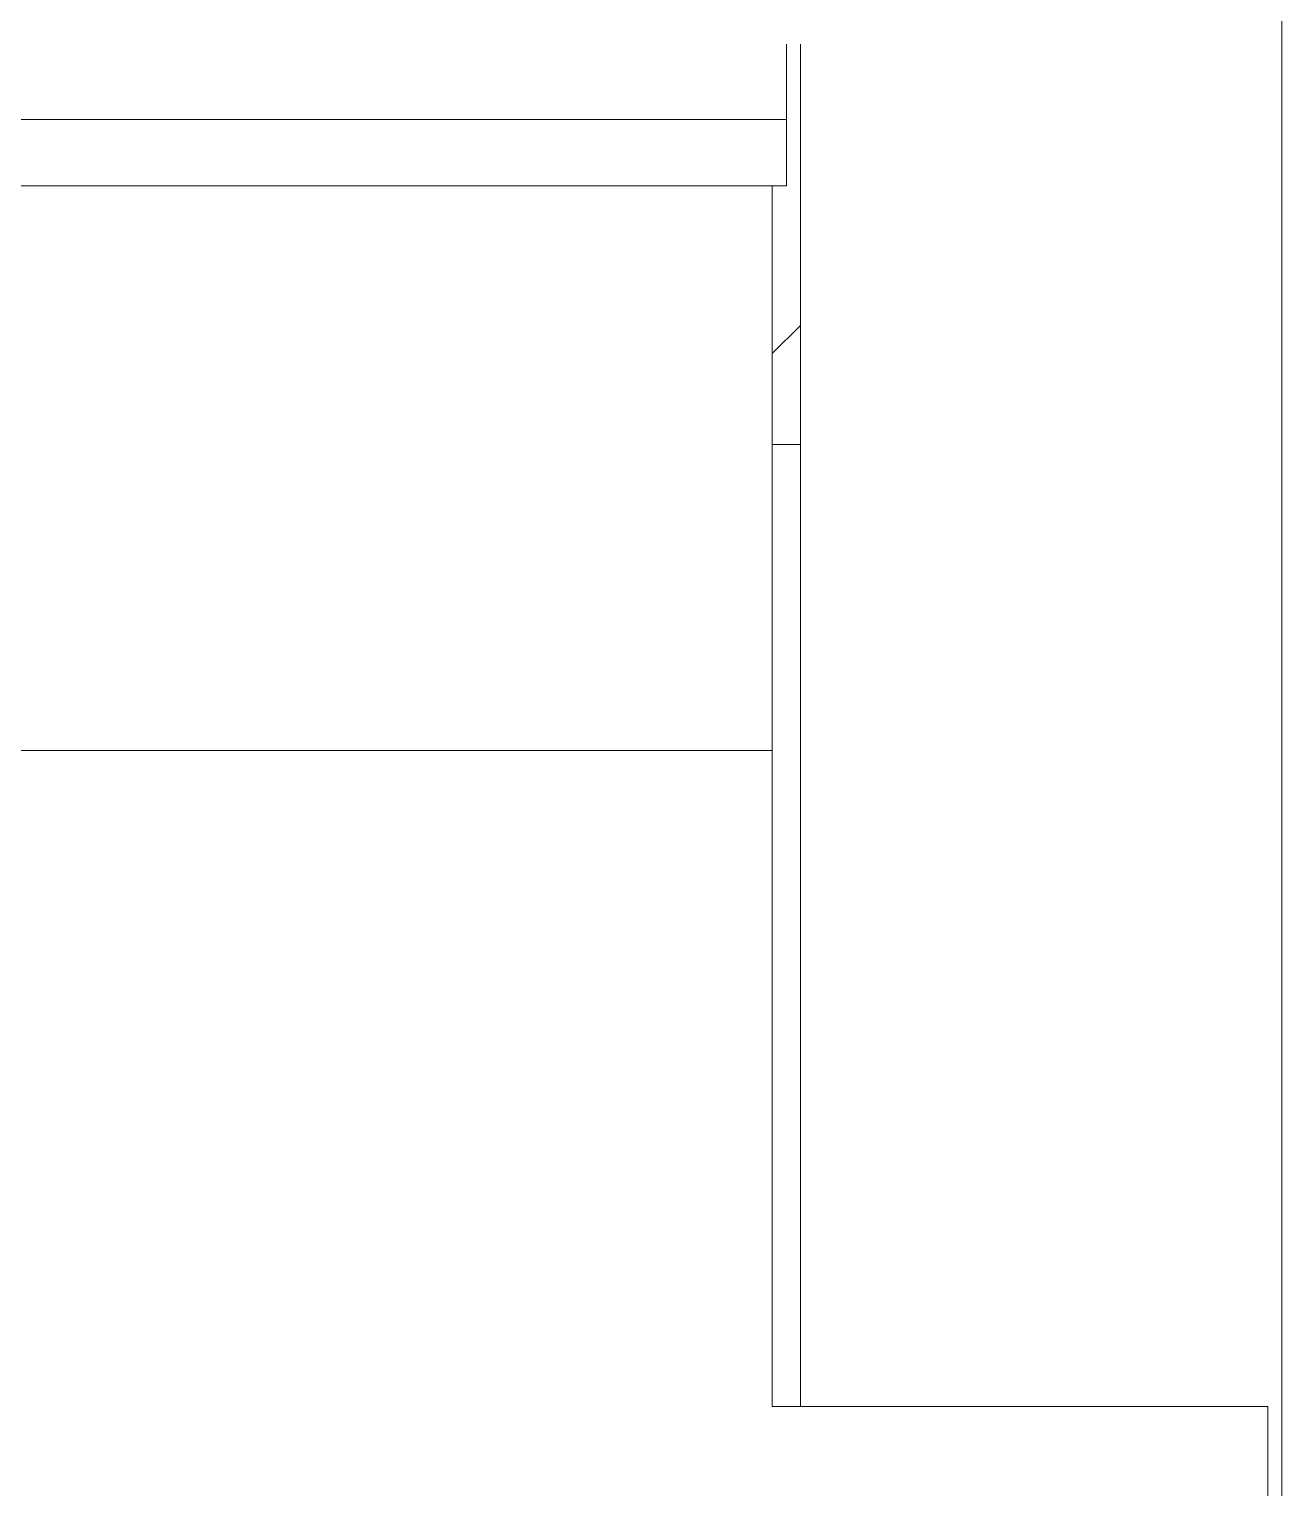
# Model space of a CAD drawing. Extents: x -319 to 3117, y -991 to 292.
# Drawn here: x 2451.05 to 2459.99, y -560.06 to -549.64 of the extents above; entities that cross this region are included whole.
import ezdxf

# ---------------------------------------------------------------- set-up
doc = ezdxf.new("R2010")
doc.units = 0
doc.layers.get('0').update_dxf_attribs({"lineweight": 15})
doc.layers.add('Layer 1', color=7, linetype='Continuous')

# ---------------------------------------------------------------- blocks, each defined once
blk = doc.blocks.new('A$C160C5CDC')
at = {"layer": 'Layer 1', "color": 0, "lineweight": 20}
for points in [[(36.209, 42.533), (36.209, 42.533), (36.209, 43.044), (36.209, 43.044)], [(36.209, 42.533), (36.209, 42.533), (36.209, 43.044), (36.209, 43.044)], [(36.209, 42.533), (36.209, 42.533), (36.209, 43.044), (36.209, 43.044)], [(36.209, 42.533), (36.209, 42.533), (36.209, 43.044), (36.209, 43.044)], [(36.209, 42.533), (36.209, 42.533), (36.209, 43.044), (36.209, 43.044)], [(36.209, 42.533), (36.209, 42.533), (36.209, 43.044), (36.209, 43.044)], [(36.209, 42.533), (36.209, 42.533), (36.209, 43.044), (36.209, 43.044)], [(36.209, 42.533), (36.209, 42.533), (36.209, 43.044), (36.209, 43.044)], [(36.209, 42.533), (36.209, 42.533), (36.209, 43.044), (36.209, 43.044)], [(36.209, 42.533), (36.209, 42.533), (36.209, 43.044), (36.209, 43.044)], [(36.209, 42.533), (36.209, 42.533), (36.209, 43.044), (36.209, 43.044)], [(36.209, 42.533), (36.209, 42.533), (36.209, 43.044), (36.209, 43.044)], [(36.209, 42.533), (36.209, 42.533), (36.209, 43.044), (36.209, 43.044)], [(36.209, 42.533), (36.209, 42.533), (36.209, 43.044), (36.209, 43.044)], [(36.209, 42.533), (36.209, 42.533), (36.209, 43.044), (36.209, 43.044)], [(36.209, 42.533), (36.209, 42.533), (36.209, 43.044), (36.209, 43.044)], [(36.209, 42.533), (36.209, 42.533), (36.209, 43.044), (36.209, 43.044)], [(36.209, 42.533), (36.209, 42.533), (36.209, 43.044), (36.209, 43.044)], [(36.209, 42.533), (36.209, 42.533), (36.209, 43.044), (36.209, 43.044)], [(36.209, 42.533), (36.209, 42.533), (36.209, 43.044), (36.209, 43.044)], [(36.209, 42.533), (36.209, 42.533), (36.209, 43.044), (36.209, 43.044)], [(36.209, 42.786), (36.209, 42.786), (36.209, 42.533), (36.209, 42.533)], [(36.209, 42.786), (36.209, 42.786), (36.209, 42.533), (36.209, 42.533)], [(36.209, 42.786), (36.209, 42.786), (36.209, 42.533), (36.209, 42.533)], [(36.209, 42.786), (36.209, 42.786), (36.209, 42.533), (36.209, 42.533)], [(36.209, 42.786), (36.209, 42.786), (36.209, 42.533), (36.209, 42.533)], [(36.209, 42.786), (36.209, 42.786), (36.209, 42.533), (36.209, 42.533)], [(36.209, 42.786), (36.209, 42.786), (36.209, 42.533), (36.209, 42.533)], [(36.209, 42.786), (36.209, 42.786), (36.209, 42.533), (36.209, 42.533)], [(36.209, 42.786), (36.209, 42.786), (36.209, 42.533), (36.209, 42.533)], [(36.209, 42.786), (36.209, 42.786), (36.209, 42.533), (36.209, 42.533)], [(36.209, 42.786), (36.209, 42.786), (36.209, 42.533), (36.209, 42.533)], [(36.209, 42.786), (36.209, 42.786), (36.209, 42.533), (36.209, 42.533)], [(36.209, 42.786), (36.209, 42.786), (36.209, 42.533), (36.209, 42.533)], [(36.209, 42.786), (36.209, 42.786), (36.209, 42.533), (36.209, 42.533)], [(36.209, 42.786), (36.209, 42.786), (36.209, 42.533), (36.209, 42.533)], [(36.209, 42.786), (36.209, 42.786), (36.209, 42.533), (36.209, 42.533)], [(36.209, 42.786), (36.209, 42.786), (36.209, 42.533), (36.209, 42.533)], [(36.209, 42.786), (36.209, 42.786), (36.209, 42.533), (36.209, 42.533)], [(36.209, 42.786), (36.209, 42.786), (36.209, 42.533), (36.209, 42.533)], [(36.209, 42.786), (36.209, 42.786), (36.209, 42.533), (36.209, 42.533)], [(36.209, 42.786), (36.209, 42.786), (36.209, 42.533), (36.209, 42.533)], [(36.209, 42.786), (36.209, 42.786), (36.209, 42.533), (36.209, 42.533)], [(36.209, 42.786), (36.209, 42.786), (36.209, 42.533), (36.209, 42.533)], [(36.209, 42.786), (36.209, 42.786), (36.209, 42.533), (36.209, 42.533)], [(36.209, 42.786), (36.209, 42.786), (36.209, 42.533), (36.209, 42.533)], [(36.209, 42.786), (36.209, 42.786), (36.209, 42.533), (36.209, 42.533)], [(36.209, 42.786), (36.209, 42.786), (36.209, 42.533), (36.209, 42.533)], [(36.209, 42.786), (36.209, 42.786), (36.209, 42.533), (36.209, 42.533)], [(36.209, 42.786), (36.209, 42.786), (36.209, 42.533), (36.209, 42.533)], [(36.209, 42.786), (36.209, 42.786), (36.209, 42.533), (36.209, 42.533)], [(36.209, 42.786), (36.209, 42.786), (36.209, 42.533), (36.209, 42.533)], [(36.209, 42.786), (36.209, 42.786), (36.209, 42.533), (36.209, 42.533)], [(36.209, 42.786), (36.209, 42.786), (36.209, 42.533), (36.209, 42.533)], [(36.209, 42.786), (36.209, 42.786), (36.209, 42.533), (36.209, 42.533)], [(36.209, 42.786), (36.209, 42.786), (36.209, 42.533), (36.209, 42.533)], [(36.209, 42.786), (36.209, 42.786), (36.209, 42.533), (36.209, 42.533)], [(36.209, 42.786), (36.209, 42.786), (36.209, 42.533), (36.209, 42.533)], [(36.209, 42.786), (36.209, 42.786), (36.209, 42.533), (36.209, 42.533)], [(36.209, 42.786), (36.209, 42.786), (36.209, 42.533), (36.209, 42.533)], [(36.209, 42.786), (36.209, 42.786), (36.209, 42.533), (36.209, 42.533)], [(36.209, 42.786), (36.209, 42.786), (36.209, 42.533), (36.209, 42.533)], [(36.209, 42.786), (36.209, 42.786), (36.209, 42.533), (36.209, 42.533)], [(32.67, 42.571), (32.67, 42.571), (32.67, 42.571), (32.67, 42.571)], [(32.67, 42.033), (32.67, 42.033), (32.67, 42.571), (32.67, 42.571)], [(32.67, 42.033), (32.67, 42.033), (32.67, 42.571), (32.67, 42.571)], [(32.67, 42.033), (32.67, 42.033), (32.67, 42.571), (32.67, 42.571)], [(32.67, 42.033), (32.67, 42.033), (32.67, 42.571), (32.67, 42.571)], [(32.67, 42.033), (32.67, 42.033), (32.67, 42.571), (32.67, 42.571)], [(32.67, 42.033), (32.67, 42.033), (32.67, 42.571), (32.67, 42.571)], [(32.67, 42.033), (32.67, 42.033), (32.67, 42.571), (32.67, 42.571)], [(32.67, 42.033), (32.67, 42.033), (32.67, 42.571), (32.67, 42.571)], [(32.67, 42.033), (32.67, 42.033), (32.67, 42.571), (32.67, 42.571)], [(32.67, 42.033), (32.67, 42.033), (32.67, 42.571), (32.67, 42.571)], [(32.67, 42.033), (32.67, 42.033), (32.67, 42.571), (32.67, 42.571)], [(32.67, 42.033), (32.67, 42.033), (32.67, 42.571), (32.67, 42.571)], [(32.67, 42.033), (32.67, 42.033), (32.67, 42.571), (32.67, 42.571)], [(32.67, 42.033), (32.67, 42.033), (32.67, 42.571), (32.67, 42.571)], [(32.67, 42.033), (32.67, 42.033), (32.67, 42.571), (32.67, 42.571)], [(32.67, 42.033), (32.67, 42.033), (32.67, 42.571), (32.67, 42.571)], [(32.67, 42.033), (32.67, 42.033), (32.67, 42.571), (32.67, 42.571)], [(32.67, 42.033), (32.67, 42.033), (32.67, 42.571), (32.67, 42.571)], [(32.67, 42.033), (32.67, 42.033), (32.67, 42.571), (32.67, 42.571)], [(32.67, 42.033), (32.67, 42.033), (32.67, 42.571), (32.67, 42.571)], [(32.67, 42.033), (32.67, 42.033), (32.67, 42.571), (32.67, 42.571)], [(32.771, 42.571), (32.771, 42.571), (32.771, 42.571), (32.771, 42.571)], [(32.771, 42.345), (32.771, 42.345), (32.771, 42.571), (32.771, 42.571)], [(32.771, 42.345), (32.771, 42.345), (32.771, 42.571), (32.771, 42.571)], [(32.771, 42.345), (32.771, 42.345), (32.771, 42.571), (32.771, 42.571)], [(32.771, 42.345), (32.771, 42.345), (32.771, 42.571), (32.771, 42.571)], [(32.771, 42.345), (32.771, 42.345), (32.771, 42.571), (32.771, 42.571)], [(32.771, 42.345), (32.771, 42.345), (32.771, 42.571), (32.771, 42.571)], [(32.771, 42.345), (32.771, 42.345), (32.771, 42.571), (32.771, 42.571)], [(32.771, 42.345), (32.771, 42.345), (32.771, 42.571), (32.771, 42.571)], [(32.771, 42.345), (32.771, 42.345), (32.771, 42.571), (32.771, 42.571)], [(32.771, 42.345), (32.771, 42.345), (32.771, 42.571), (32.771, 42.571)], [(32.771, 42.345), (32.771, 42.345), (32.771, 42.571), (32.771, 42.571)], [(32.771, 42.345), (32.771, 42.345), (32.771, 42.571), (32.771, 42.571)], [(32.771, 42.345), (32.771, 42.345), (32.771, 42.571), (32.771, 42.571)], [(32.771, 42.345), (32.771, 42.345), (32.771, 42.571), (32.771, 42.571)], [(32.771, 42.345), (32.771, 42.345), (32.771, 42.571), (32.771, 42.571)], [(32.771, 42.345), (32.771, 42.345), (32.771, 42.571), (32.771, 42.571)], [(32.771, 42.345), (32.771, 42.345), (32.771, 42.571), (32.771, 42.571)], [(32.771, 42.345), (32.771, 42.345), (32.771, 42.571), (32.771, 42.571)], [(32.771, 42.345), (32.771, 42.345), (32.771, 42.571), (32.771, 42.571)], [(32.771, 42.345), (32.771, 42.345), (32.771, 42.571), (32.771, 42.571)], [(32.771, 42.345), (32.771, 42.345), (32.771, 42.571), (32.771, 42.571)], [(36.209, 42.533), (36.209, 42.533), (36.209, 42.533), (36.209, 42.533)], [(36.209, 42.533), (36.209, 42.533), (36.209, 41.33), (36.209, 41.33)], [(36.209, 42.533), (36.209, 42.533), (36.209, 41.33), (36.209, 41.33)], [(36.209, 42.533), (36.209, 42.533), (36.209, 41.33), (36.209, 41.33)], [(36.209, 42.533), (36.209, 42.533), (36.209, 41.33), (36.209, 41.33)], [(36.209, 42.533), (36.209, 42.533), (36.209, 41.33), (36.209, 41.33)], [(36.209, 42.533), (36.209, 42.533), (36.209, 41.33), (36.209, 41.33)], [(36.209, 42.533), (36.209, 42.533), (36.209, 41.33), (36.209, 41.33)], [(36.209, 42.533), (36.209, 42.533), (36.209, 41.33), (36.209, 41.33)], [(36.209, 42.533), (36.209, 42.533), (36.209, 41.33), (36.209, 41.33)], [(36.209, 42.533), (36.209, 42.533), (36.209, 41.33), (36.209, 41.33)], [(36.209, 42.533), (36.209, 42.533), (36.209, 41.33), (36.209, 41.33)], [(36.209, 42.533), (36.209, 42.533), (36.209, 41.33), (36.209, 41.33)], [(36.209, 42.533), (36.209, 42.533), (36.209, 41.33), (36.209, 41.33)], [(36.209, 42.533), (36.209, 42.533), (36.209, 41.33), (36.209, 41.33)], [(36.209, 42.533), (36.209, 42.533), (36.209, 41.33), (36.209, 41.33)], [(36.209, 42.533), (36.209, 42.533), (36.209, 41.33), (36.209, 41.33)], [(36.209, 42.533), (36.209, 42.533), (36.209, 41.33), (36.209, 41.33)], [(36.209, 42.533), (36.209, 42.533), (36.209, 41.33), (36.209, 41.33)], [(36.209, 42.533), (36.209, 42.533), (36.209, 41.33), (36.209, 41.33)], [(36.209, 42.533), (36.209, 42.533), (36.209, 41.33), (36.209, 41.33)], [(36.209, 42.533), (36.209, 42.533), (36.209, 41.33), (36.209, 41.33)], [(36.209, 42.533), (36.209, 42.533), (36.209, 42.533), (36.209, 42.533)], [(36.209, 42.533), (36.209, 42.533), (36.209, 42.533), (36.209, 42.533)], [(36.209, 41.33), (36.209, 41.33), (36.209, 42.533), (36.209, 42.533)], [(36.209, 41.33), (36.209, 41.33), (36.209, 42.533), (36.209, 42.533)], [(36.209, 41.33), (36.209, 41.33), (36.209, 42.533), (36.209, 42.533)], [(36.209, 41.33), (36.209, 41.33), (36.209, 42.533), (36.209, 42.533)], [(36.209, 41.33), (36.209, 41.33), (36.209, 42.533), (36.209, 42.533)], [(36.209, 41.33), (36.209, 41.33), (36.209, 42.533), (36.209, 42.533)], [(36.209, 41.33), (36.209, 41.33), (36.209, 42.533), (36.209, 42.533)], [(36.209, 41.33), (36.209, 41.33), (36.209, 42.533), (36.209, 42.533)], [(36.209, 41.33), (36.209, 41.33), (36.209, 42.533), (36.209, 42.533)], [(36.209, 41.33), (36.209, 41.33), (36.209, 42.533), (36.209, 42.533)], [(36.209, 41.33), (36.209, 41.33), (36.209, 42.533), (36.209, 42.533)], [(36.209, 41.33), (36.209, 41.33), (36.209, 42.533), (36.209, 42.533)], [(36.209, 41.33), (36.209, 41.33), (36.209, 42.533), (36.209, 42.533)], [(36.209, 41.33), (36.209, 41.33), (36.209, 42.533), (36.209, 42.533)], [(36.209, 41.33), (36.209, 41.33), (36.209, 42.533), (36.209, 42.533)], [(36.209, 41.33), (36.209, 41.33), (36.209, 42.533), (36.209, 42.533)], [(36.209, 41.33), (36.209, 41.33), (36.209, 42.533), (36.209, 42.533)], [(36.209, 41.33), (36.209, 41.33), (36.209, 42.533), (36.209, 42.533)], [(36.209, 41.33), (36.209, 41.33), (36.209, 42.533), (36.209, 42.533)], [(36.209, 41.33), (36.209, 41.33), (36.209, 42.533), (36.209, 42.533)], [(36.209, 41.33), (36.209, 41.33), (36.209, 42.533), (36.209, 42.533)], [(36.209, 42.533), (36.209, 42.533), (36.209, 42.533), (36.209, 42.533)], [(36.209, 42.533), (36.209, 42.533), (36.209, 42.533), (36.209, 42.533)], [(36.209, 42.533), (36.209, 42.533), (36.209, 41.33), (36.209, 41.33)], [(36.209, 42.533), (36.209, 42.533), (36.209, 41.33), (36.209, 41.33)], [(36.209, 42.533), (36.209, 42.533), (36.209, 41.33), (36.209, 41.33)], [(36.209, 42.533), (36.209, 42.533), (36.209, 41.33), (36.209, 41.33)], [(36.209, 42.533), (36.209, 42.533), (36.209, 41.33), (36.209, 41.33)], [(36.209, 42.533), (36.209, 42.533), (36.209, 41.33), (36.209, 41.33)], [(36.209, 42.533), (36.209, 42.533), (36.209, 41.33), (36.209, 41.33)], [(36.209, 42.533), (36.209, 42.533), (36.209, 41.33), (36.209, 41.33)], [(36.209, 42.533), (36.209, 42.533), (36.209, 41.33), (36.209, 41.33)], [(36.209, 42.533), (36.209, 42.533), (36.209, 41.33), (36.209, 41.33)], [(36.209, 42.533), (36.209, 42.533), (36.209, 41.33), (36.209, 41.33)], [(36.209, 42.533), (36.209, 42.533), (36.209, 41.33), (36.209, 41.33)], [(36.209, 42.533), (36.209, 42.533), (36.209, 41.33), (36.209, 41.33)], [(36.209, 42.533), (36.209, 42.533), (36.209, 41.33), (36.209, 41.33)], [(36.209, 42.533), (36.209, 42.533), (36.209, 41.33), (36.209, 41.33)], [(36.209, 42.533), (36.209, 42.533), (36.209, 41.33), (36.209, 41.33)], [(36.209, 42.533), (36.209, 42.533), (36.209, 41.33), (36.209, 41.33)], [(36.209, 42.533), (36.209, 42.533), (36.209, 41.33), (36.209, 41.33)], [(36.209, 42.533), (36.209, 42.533), (36.209, 41.33), (36.209, 41.33)], [(36.209, 42.533), (36.209, 42.533), (36.209, 41.33), (36.209, 41.33)], [(36.209, 42.533), (36.209, 42.533), (36.209, 41.33), (36.209, 41.33)], [(36.209, 42.533), (36.209, 42.533), (36.209, 42.533), (36.209, 42.533)], [(32.771, 42.345), (32.771, 42.345), (32.771, 42.345), (32.771, 42.345)], [(32.771, 41.486), (32.771, 41.486), (32.771, 42.345), (32.771, 42.345)], [(32.771, 41.486), (32.771, 41.486), (32.771, 42.345), (32.771, 42.345)], [(32.771, 41.486), (32.771, 41.486), (32.771, 42.345), (32.771, 42.345)], [(32.771, 41.486), (32.771, 41.486), (32.771, 42.345), (32.771, 42.345)], [(32.771, 41.486), (32.771, 41.486), (32.771, 42.345), (32.771, 42.345)], [(32.771, 41.486), (32.771, 41.486), (32.771, 42.345), (32.771, 42.345)], [(32.771, 41.486), (32.771, 41.486), (32.771, 42.345), (32.771, 42.345)], [(32.771, 41.486), (32.771, 41.486), (32.771, 42.345), (32.771, 42.345)], [(32.771, 41.486), (32.771, 41.486), (32.771, 42.345), (32.771, 42.345)], [(32.771, 41.486), (32.771, 41.486), (32.771, 42.345), (32.771, 42.345)], [(32.771, 41.486), (32.771, 41.486), (32.771, 42.345), (32.771, 42.345)], [(32.771, 41.486), (32.771, 41.486), (32.771, 42.345), (32.771, 42.345)], [(32.771, 41.486), (32.771, 41.486), (32.771, 42.345), (32.771, 42.345)], [(32.771, 41.486), (32.771, 41.486), (32.771, 42.345), (32.771, 42.345)], [(32.771, 41.486), (32.771, 41.486), (32.771, 42.345), (32.771, 42.345)], [(32.771, 41.486), (32.771, 41.486), (32.771, 42.345), (32.771, 42.345)], [(32.771, 41.486), (32.771, 41.486), (32.771, 42.345), (32.771, 42.345)], [(32.771, 41.486), (32.771, 41.486), (32.771, 42.345), (32.771, 42.345)], [(32.771, 41.486), (32.771, 41.486), (32.771, 42.345), (32.771, 42.345)], [(32.771, 41.486), (32.771, 41.486), (32.771, 42.345), (32.771, 42.345)], [(32.771, 41.486), (32.771, 41.486), (32.771, 42.345), (32.771, 42.345)], [(32.771, 42.345), (32.771, 42.345), (32.771, 42.345), (32.771, 42.345)], [(21.649, 42.033), (21.649, 42.033), (32.67, 42.033), (32.67, 42.033)], [(21.649, 42.033), (21.649, 42.033), (32.67, 42.033), (32.67, 42.033)], [(21.649, 42.033), (21.649, 42.033), (32.67, 42.033), (32.67, 42.033)], [(21.649, 42.033), (21.649, 42.033), (32.67, 42.033), (32.67, 42.033)], [(21.649, 42.033), (21.649, 42.033), (32.67, 42.033), (32.67, 42.033)], [(21.649, 42.033), (21.649, 42.033), (32.67, 42.033), (32.67, 42.033)], [(21.649, 42.033), (21.649, 42.033), (32.67, 42.033), (32.67, 42.033)], [(21.649, 42.033), (21.649, 42.033), (32.67, 42.033), (32.67, 42.033)], [(21.649, 42.033), (21.649, 42.033), (32.67, 42.033), (32.67, 42.033)], [(21.649, 42.033), (21.649, 42.033), (32.67, 42.033), (32.67, 42.033)], [(21.649, 42.033), (21.649, 42.033), (32.67, 42.033), (32.67, 42.033)], [(21.649, 42.033), (21.649, 42.033), (32.67, 42.033), (32.67, 42.033)], [(21.649, 42.033), (21.649, 42.033), (32.67, 42.033), (32.67, 42.033)], [(21.649, 42.033), (21.649, 42.033), (32.67, 42.033), (32.67, 42.033)], [(21.649, 42.033), (21.649, 42.033), (32.67, 42.033), (32.67, 42.033)], [(21.649, 42.033), (21.649, 42.033), (32.67, 42.033), (32.67, 42.033)], [(21.649, 42.033), (21.649, 42.033), (32.67, 42.033), (32.67, 42.033)], [(21.649, 42.033), (21.649, 42.033), (32.67, 42.033), (32.67, 42.033)], [(21.649, 42.033), (21.649, 42.033), (32.67, 42.033), (32.67, 42.033)], [(21.649, 42.033), (21.649, 42.033), (32.67, 42.033), (32.67, 42.033)], [(21.649, 42.033), (21.649, 42.033), (32.67, 42.033), (32.67, 42.033)], [(32.67, 42.033), (32.67, 42.033), (32.67, 42.033), (32.67, 42.033)], [(32.67, 42.033), (32.67, 42.033), (32.67, 41.559), (32.67, 41.559)], [(32.67, 42.033), (32.67, 42.033), (32.67, 41.559), (32.67, 41.559)], [(32.67, 42.033), (32.67, 42.033), (32.67, 41.559), (32.67, 41.559)], [(32.67, 42.033), (32.67, 42.033), (32.67, 41.559), (32.67, 41.559)], [(32.67, 42.033), (32.67, 42.033), (32.67, 41.559), (32.67, 41.559)], [(32.67, 42.033), (32.67, 42.033), (32.67, 41.559), (32.67, 41.559)], [(32.67, 42.033), (32.67, 42.033), (32.67, 41.559), (32.67, 41.559)], [(32.67, 42.033), (32.67, 42.033), (32.67, 41.559), (32.67, 41.559)], [(32.67, 42.033), (32.67, 42.033), (32.67, 41.559), (32.67, 41.559)], [(32.67, 42.033), (32.67, 42.033), (32.67, 41.559), (32.67, 41.559)], [(32.67, 42.033), (32.67, 42.033), (32.67, 41.559), (32.67, 41.559)], [(32.67, 42.033), (32.67, 42.033), (32.67, 41.559), (32.67, 41.559)], [(32.67, 42.033), (32.67, 42.033), (32.67, 41.559), (32.67, 41.559)], [(32.67, 42.033), (32.67, 42.033), (32.67, 41.559), (32.67, 41.559)], [(32.67, 42.033), (32.67, 42.033), (32.67, 41.559), (32.67, 41.559)], [(32.67, 42.033), (32.67, 42.033), (32.67, 41.559), (32.67, 41.559)], [(32.67, 42.033), (32.67, 42.033), (32.67, 41.559), (32.67, 41.559)], [(32.67, 42.033), (32.67, 42.033), (32.67, 41.559), (32.67, 41.559)], [(32.67, 42.033), (32.67, 42.033), (32.67, 41.559), (32.67, 41.559)], [(32.67, 42.033), (32.67, 42.033), (32.67, 41.559), (32.67, 41.559)], [(32.67, 42.033), (32.67, 42.033), (32.67, 41.559), (32.67, 41.559)], [(32.67, 42.033), (32.67, 42.033), (32.67, 42.033), (32.67, 42.033)], [(32.67, 42.033), (32.67, 42.033), (32.67, 42.033), (32.67, 42.033)], [(32.67, 41.559), (32.67, 41.559), (21.649, 41.559), (21.649, 41.559)], [(32.67, 41.559), (32.67, 41.559), (21.649, 41.559), (21.649, 41.559)], [(32.67, 41.559), (32.67, 41.559), (21.649, 41.559), (21.649, 41.559)], [(32.67, 41.559), (32.67, 41.559), (21.649, 41.559), (21.649, 41.559)], [(32.67, 41.559), (32.67, 41.559), (21.649, 41.559), (21.649, 41.559)], [(32.67, 41.559), (32.67, 41.559), (21.649, 41.559), (21.649, 41.559)], [(32.67, 41.559), (32.67, 41.559), (21.649, 41.559), (21.649, 41.559)], [(32.67, 41.559), (32.67, 41.559), (21.649, 41.559), (21.649, 41.559)], [(32.67, 41.559), (32.67, 41.559), (21.649, 41.559), (21.649, 41.559)], [(32.67, 41.559), (32.67, 41.559), (21.649, 41.559), (21.649, 41.559)], [(32.67, 41.559), (32.67, 41.559), (21.649, 41.559), (21.649, 41.559)], [(32.67, 41.559), (32.67, 41.559), (21.649, 41.559), (21.649, 41.559)], [(32.67, 41.559), (32.67, 41.559), (21.649, 41.559), (21.649, 41.559)], [(32.67, 41.559), (32.67, 41.559), (21.649, 41.559), (21.649, 41.559)], [(32.67, 41.559), (32.67, 41.559), (21.649, 41.559), (21.649, 41.559)], [(32.67, 41.559), (32.67, 41.559), (21.649, 41.559), (21.649, 41.559)], [(32.67, 41.559), (32.67, 41.559), (21.649, 41.559), (21.649, 41.559)], [(32.67, 41.559), (32.67, 41.559), (21.649, 41.559), (21.649, 41.559)], [(32.67, 41.559), (32.67, 41.559), (21.649, 41.559), (21.649, 41.559)], [(32.67, 41.559), (32.67, 41.559), (21.649, 41.559), (21.649, 41.559)], [(32.67, 41.559), (32.67, 41.559), (21.649, 41.559), (21.649, 41.559)], [(32.569, 41.559), (32.569, 41.559), (32.569, 41.559), (32.569, 41.559)], [(32.569, 37.526), (32.569, 37.526), (32.569, 41.559), (32.569, 41.559)], [(32.569, 37.526), (32.569, 37.526), (32.569, 41.559), (32.569, 41.559)], [(32.569, 37.526), (32.569, 37.526), (32.569, 41.559), (32.569, 41.559)], [(32.569, 37.526), (32.569, 37.526), (32.569, 41.559), (32.569, 41.559)], [(32.569, 37.526), (32.569, 37.526), (32.569, 41.559), (32.569, 41.559)], [(32.569, 37.526), (32.569, 37.526), (32.569, 41.559), (32.569, 41.559)], [(32.569, 37.526), (32.569, 37.526), (32.569, 41.559), (32.569, 41.559)], [(32.569, 37.526), (32.569, 37.526), (32.569, 41.559), (32.569, 41.559)], [(32.569, 37.526), (32.569, 37.526), (32.569, 41.559), (32.569, 41.559)], [(32.569, 37.526), (32.569, 37.526), (32.569, 41.559), (32.569, 41.559)], [(32.569, 37.526), (32.569, 37.526), (32.569, 41.559), (32.569, 41.559)], [(32.569, 37.526), (32.569, 37.526), (32.569, 41.559), (32.569, 41.559)], [(32.569, 37.526), (32.569, 37.526), (32.569, 41.559), (32.569, 41.559)], [(32.569, 37.526), (32.569, 37.526), (32.569, 41.559), (32.569, 41.559)], [(32.569, 37.526), (32.569, 37.526), (32.569, 41.559), (32.569, 41.559)], [(32.569, 37.526), (32.569, 37.526), (32.569, 41.559), (32.569, 41.559)], [(32.569, 37.526), (32.569, 37.526), (32.569, 41.559), (32.569, 41.559)], [(32.569, 37.526), (32.569, 37.526), (32.569, 41.559), (32.569, 41.559)], [(32.569, 37.526), (32.569, 37.526), (32.569, 41.559), (32.569, 41.559)], [(32.569, 37.526), (32.569, 37.526), (32.569, 41.559), (32.569, 41.559)], [(32.569, 37.526), (32.569, 37.526), (32.569, 41.559), (32.569, 41.559)], [(32.67, 41.559), (32.67, 41.559), (32.67, 41.559), (32.67, 41.559)], [(32.67, 41.559), (32.67, 41.559), (32.67, 41.559), (32.67, 41.559)], [(32.771, 41.486), (32.771, 41.486), (32.771, 41.486), (32.771, 41.486)], [(32.771, 41.486), (32.771, 41.486), (32.771, 41.486), (32.771, 41.486)], [(32.771, 32.84), (32.771, 32.84), (32.771, 41.486), (32.771, 41.486)], [(32.771, 32.84), (32.771, 32.84), (32.771, 41.486), (32.771, 41.486)], [(32.771, 32.84), (32.771, 32.84), (32.771, 41.486), (32.771, 41.486)], [(32.771, 32.84), (32.771, 32.84), (32.771, 41.486), (32.771, 41.486)], [(32.771, 32.84), (32.771, 32.84), (32.771, 41.486), (32.771, 41.486)], [(32.771, 32.84), (32.771, 32.84), (32.771, 41.486), (32.771, 41.486)], [(32.771, 32.84), (32.771, 32.84), (32.771, 41.486), (32.771, 41.486)], [(32.771, 32.84), (32.771, 32.84), (32.771, 41.486), (32.771, 41.486)], [(32.771, 32.84), (32.771, 32.84), (32.771, 41.486), (32.771, 41.486)], [(32.771, 32.84), (32.771, 32.84), (32.771, 41.486), (32.771, 41.486)], [(32.771, 32.84), (32.771, 32.84), (32.771, 41.486), (32.771, 41.486)], [(32.771, 32.84), (32.771, 32.84), (32.771, 41.486), (32.771, 41.486)], [(32.771, 32.84), (32.771, 32.84), (32.771, 41.486), (32.771, 41.486)], [(32.771, 32.84), (32.771, 32.84), (32.771, 41.486), (32.771, 41.486)], [(32.771, 32.84), (32.771, 32.84), (32.771, 41.486), (32.771, 41.486)], [(32.771, 32.84), (32.771, 32.84), (32.771, 41.486), (32.771, 41.486)], [(32.771, 32.84), (32.771, 32.84), (32.771, 41.486), (32.771, 41.486)], [(32.771, 32.84), (32.771, 32.84), (32.771, 41.486), (32.771, 41.486)], [(32.771, 32.84), (32.771, 32.84), (32.771, 41.486), (32.771, 41.486)], [(32.771, 32.84), (32.771, 32.84), (32.771, 41.486), (32.771, 41.486)], [(32.771, 32.84), (32.771, 32.84), (32.771, 41.486), (32.771, 41.486)], [(36.209, 41.33), (36.209, 41.33), (36.209, 41.33), (36.209, 41.33)], [(36.209, 41.33), (36.209, 41.33), (36.209, 41.33), (36.209, 41.33)], [(36.209, 41.33), (36.209, 41.33), (36.209, 29.888), (36.209, 29.888)], [(36.209, 41.33), (36.209, 41.33), (36.209, 29.888), (36.209, 29.888)], [(36.209, 41.33), (36.209, 41.33), (36.209, 29.888), (36.209, 29.888)], [(36.209, 41.33), (36.209, 41.33), (36.209, 29.888), (36.209, 29.888)], [(36.209, 41.33), (36.209, 41.33), (36.209, 29.888), (36.209, 29.888)], [(36.209, 41.33), (36.209, 41.33), (36.209, 29.888), (36.209, 29.888)], [(36.209, 41.33), (36.209, 41.33), (36.209, 29.888), (36.209, 29.888)], [(36.209, 41.33), (36.209, 41.33), (36.209, 29.888), (36.209, 29.888)], [(36.209, 41.33), (36.209, 41.33), (36.209, 29.888), (36.209, 29.888)], [(36.209, 41.33), (36.209, 41.33), (36.209, 29.888), (36.209, 29.888)], [(36.209, 41.33), (36.209, 41.33), (36.209, 29.888), (36.209, 29.888)], [(36.209, 41.33), (36.209, 41.33), (36.209, 29.888), (36.209, 29.888)], [(36.209, 41.33), (36.209, 41.33), (36.209, 29.888), (36.209, 29.888)], [(36.209, 41.33), (36.209, 41.33), (36.209, 29.888), (36.209, 29.888)], [(36.209, 41.33), (36.209, 41.33), (36.209, 29.888), (36.209, 29.888)], [(36.209, 41.33), (36.209, 41.33), (36.209, 29.888), (36.209, 29.888)], [(36.209, 41.33), (36.209, 41.33), (36.209, 29.888), (36.209, 29.888)], [(36.209, 41.33), (36.209, 41.33), (36.209, 29.888), (36.209, 29.888)], [(36.209, 41.33), (36.209, 41.33), (36.209, 29.888), (36.209, 29.888)], [(36.209, 41.33), (36.209, 41.33), (36.209, 29.888), (36.209, 29.888)], [(36.209, 41.33), (36.209, 41.33), (36.209, 29.888), (36.209, 29.888)], [(36.209, 41.33), (36.209, 41.33), (36.209, 41.33), (36.209, 41.33)], [(36.209, 41.33), (36.209, 41.33), (36.209, 41.33), (36.209, 41.33)], [(36.209, 29.855), (36.209, 29.855), (36.209, 41.33), (36.209, 41.33)], [(36.209, 29.855), (36.209, 29.855), (36.209, 41.33), (36.209, 41.33)], [(36.209, 29.855), (36.209, 29.855), (36.209, 41.33), (36.209, 41.33)], [(36.209, 29.855), (36.209, 29.855), (36.209, 41.33), (36.209, 41.33)], [(36.209, 29.855), (36.209, 29.855), (36.209, 41.33), (36.209, 41.33)], [(36.209, 29.855), (36.209, 29.855), (36.209, 41.33), (36.209, 41.33)], [(36.209, 29.855), (36.209, 29.855), (36.209, 41.33), (36.209, 41.33)], [(36.209, 29.855), (36.209, 29.855), (36.209, 41.33), (36.209, 41.33)], [(36.209, 29.855), (36.209, 29.855), (36.209, 41.33), (36.209, 41.33)], [(36.209, 29.855), (36.209, 29.855), (36.209, 41.33), (36.209, 41.33)], [(36.209, 29.855), (36.209, 29.855), (36.209, 41.33), (36.209, 41.33)], [(36.209, 29.855), (36.209, 29.855), (36.209, 41.33), (36.209, 41.33)], [(36.209, 29.855), (36.209, 29.855), (36.209, 41.33), (36.209, 41.33)], [(36.209, 29.855), (36.209, 29.855), (36.209, 41.33), (36.209, 41.33)], [(36.209, 29.855), (36.209, 29.855), (36.209, 41.33), (36.209, 41.33)], [(36.209, 29.855), (36.209, 29.855), (36.209, 41.33), (36.209, 41.33)], [(36.209, 29.855), (36.209, 29.855), (36.209, 41.33), (36.209, 41.33)], [(36.209, 29.855), (36.209, 29.855), (36.209, 41.33), (36.209, 41.33)], [(36.209, 29.855), (36.209, 29.855), (36.209, 41.33), (36.209, 41.33)], [(36.209, 29.855), (36.209, 29.855), (36.209, 41.33), (36.209, 41.33)], [(36.209, 29.855), (36.209, 29.855), (36.209, 41.33), (36.209, 41.33)], [(36.209, 41.33), (36.209, 41.33), (36.209, 41.33), (36.209, 41.33)], [(36.209, 41.33), (36.209, 41.33), (36.209, 41.33), (36.209, 41.33)], [(36.209, 41.33), (36.209, 41.33), (36.209, 29.888), (36.209, 29.888)], [(36.209, 41.33), (36.209, 41.33), (36.209, 29.888), (36.209, 29.888)], [(36.209, 41.33), (36.209, 41.33), (36.209, 29.888), (36.209, 29.888)], [(36.209, 41.33), (36.209, 41.33), (36.209, 29.888), (36.209, 29.888)], [(36.209, 41.33), (36.209, 41.33), (36.209, 29.888), (36.209, 29.888)], [(36.209, 41.33), (36.209, 41.33), (36.209, 29.888), (36.209, 29.888)], [(36.209, 41.33), (36.209, 41.33), (36.209, 29.888), (36.209, 29.888)], [(36.209, 41.33), (36.209, 41.33), (36.209, 29.888), (36.209, 29.888)], [(36.209, 41.33), (36.209, 41.33), (36.209, 29.888), (36.209, 29.888)], [(36.209, 41.33), (36.209, 41.33), (36.209, 29.888), (36.209, 29.888)], [(36.209, 41.33), (36.209, 41.33), (36.209, 29.888), (36.209, 29.888)], [(36.209, 41.33), (36.209, 41.33), (36.209, 29.888), (36.209, 29.888)], [(36.209, 41.33), (36.209, 41.33), (36.209, 29.888), (36.209, 29.888)], [(36.209, 41.33), (36.209, 41.33), (36.209, 29.888), (36.209, 29.888)], [(36.209, 41.33), (36.209, 41.33), (36.209, 29.888), (36.209, 29.888)], [(36.209, 41.33), (36.209, 41.33), (36.209, 29.888), (36.209, 29.888)], [(36.209, 41.33), (36.209, 41.33), (36.209, 29.888), (36.209, 29.888)], [(36.209, 41.33), (36.209, 41.33), (36.209, 29.888), (36.209, 29.888)], [(36.209, 41.33), (36.209, 41.33), (36.209, 29.888), (36.209, 29.888)], [(36.209, 41.33), (36.209, 41.33), (36.209, 29.888), (36.209, 29.888)], [(36.209, 41.33), (36.209, 41.33), (36.209, 29.888), (36.209, 29.888)], [(32.771, 40.561), (32.771, 40.561), (32.569, 40.361), (32.569, 40.361)], [(32.771, 40.561), (32.771, 40.561), (32.569, 40.361), (32.569, 40.361)], [(32.771, 40.561), (32.771, 40.561), (32.569, 40.361), (32.569, 40.361)], [(32.771, 40.561), (32.771, 40.561), (32.569, 40.361), (32.569, 40.361)], [(32.771, 40.561), (32.771, 40.561), (32.569, 40.361), (32.569, 40.361)], [(32.771, 40.561), (32.771, 40.561), (32.569, 40.361), (32.569, 40.361)], [(32.771, 40.561), (32.771, 40.561), (32.569, 40.361), (32.569, 40.361)], [(32.771, 40.561), (32.771, 40.561), (32.569, 40.361), (32.569, 40.361)], [(32.771, 40.561), (32.771, 40.561), (32.569, 40.361), (32.569, 40.361)], [(32.771, 40.561), (32.771, 40.561), (32.569, 40.361), (32.569, 40.361)], [(32.771, 40.561), (32.771, 40.561), (32.569, 40.361), (32.569, 40.361)], [(32.771, 40.561), (32.771, 40.561), (32.569, 40.361), (32.569, 40.361)], [(32.771, 40.561), (32.771, 40.561), (32.569, 40.361), (32.569, 40.361)], [(32.771, 40.561), (32.771, 40.561), (32.569, 40.361), (32.569, 40.361)], [(32.771, 40.561), (32.771, 40.561), (32.569, 40.361), (32.569, 40.361)], [(32.771, 40.561), (32.771, 40.561), (32.569, 40.361), (32.569, 40.361)], [(32.771, 40.561), (32.771, 40.561), (32.569, 40.361), (32.569, 40.361)], [(32.771, 40.561), (32.771, 40.561), (32.569, 40.361), (32.569, 40.361)], [(32.771, 40.561), (32.771, 40.561), (32.569, 40.361), (32.569, 40.361)], [(32.771, 40.561), (32.771, 40.561), (32.569, 40.361), (32.569, 40.361)], [(32.771, 40.561), (32.771, 40.561), (32.569, 40.361), (32.569, 40.361)], [(32.771, 40.561), (32.771, 40.561), (32.771, 40.561), (32.771, 40.561)], [(32.569, 40.361), (32.569, 40.361), (32.569, 40.361), (32.569, 40.361)], [(32.569, 39.712), (32.569, 39.712), (32.569, 39.712), (32.569, 39.712)], [(32.771, 39.712), (32.771, 39.712), (32.569, 39.712), (32.569, 39.712)], [(32.771, 39.712), (32.771, 39.712), (32.569, 39.712), (32.569, 39.712)], [(32.771, 39.712), (32.771, 39.712), (32.569, 39.712), (32.569, 39.712)], [(32.771, 39.712), (32.771, 39.712), (32.569, 39.712), (32.569, 39.712)], [(32.771, 39.712), (32.771, 39.712), (32.569, 39.712), (32.569, 39.712)], [(32.771, 39.712), (32.771, 39.712), (32.569, 39.712), (32.569, 39.712)], [(32.771, 39.712), (32.771, 39.712), (32.569, 39.712), (32.569, 39.712)], [(32.771, 39.712), (32.771, 39.712), (32.569, 39.712), (32.569, 39.712)], [(32.771, 39.712), (32.771, 39.712), (32.569, 39.712), (32.569, 39.712)], [(32.771, 39.712), (32.771, 39.712), (32.569, 39.712), (32.569, 39.712)], [(32.771, 39.712), (32.771, 39.712), (32.569, 39.712), (32.569, 39.712)], [(32.771, 39.712), (32.771, 39.712), (32.569, 39.712), (32.569, 39.712)], [(32.771, 39.712), (32.771, 39.712), (32.569, 39.712), (32.569, 39.712)], [(32.771, 39.712), (32.771, 39.712), (32.569, 39.712), (32.569, 39.712)], [(32.771, 39.712), (32.771, 39.712), (32.569, 39.712), (32.569, 39.712)], [(32.771, 39.712), (32.771, 39.712), (32.569, 39.712), (32.569, 39.712)], [(32.771, 39.712), (32.771, 39.712), (32.569, 39.712), (32.569, 39.712)], [(32.771, 39.712), (32.771, 39.712), (32.569, 39.712), (32.569, 39.712)], [(32.771, 39.712), (32.771, 39.712), (32.569, 39.712), (32.569, 39.712)], [(32.771, 39.712), (32.771, 39.712), (32.569, 39.712), (32.569, 39.712)], [(32.771, 39.712), (32.771, 39.712), (32.569, 39.712), (32.569, 39.712)], [(32.771, 39.712), (32.771, 39.712), (32.771, 39.712), (32.771, 39.712)], [(32.569, 37.526), (32.569, 37.526), (21.852, 37.526), (21.852, 37.526)], [(32.569, 37.526), (32.569, 37.526), (21.852, 37.526), (21.852, 37.526)], [(32.569, 37.526), (32.569, 37.526), (21.852, 37.526), (21.852, 37.526)], [(32.569, 37.526), (32.569, 37.526), (21.852, 37.526), (21.852, 37.526)], [(32.569, 37.526), (32.569, 37.526), (21.852, 37.526), (21.852, 37.526)], [(32.569, 37.526), (32.569, 37.526), (21.852, 37.526), (21.852, 37.526)], [(32.569, 37.526), (32.569, 37.526), (21.852, 37.526), (21.852, 37.526)], [(32.569, 37.526), (32.569, 37.526), (21.852, 37.526), (21.852, 37.526)], [(32.569, 37.526), (32.569, 37.526), (21.852, 37.526), (21.852, 37.526)], [(32.569, 37.526), (32.569, 37.526), (21.852, 37.526), (21.852, 37.526)], [(32.569, 37.526), (32.569, 37.526), (21.852, 37.526), (21.852, 37.526)], [(32.569, 37.526), (32.569, 37.526), (21.852, 37.526), (21.852, 37.526)], [(32.569, 37.526), (32.569, 37.526), (21.852, 37.526), (21.852, 37.526)], [(32.569, 37.526), (32.569, 37.526), (21.852, 37.526), (21.852, 37.526)], [(32.569, 37.526), (32.569, 37.526), (21.852, 37.526), (21.852, 37.526)], [(32.569, 37.526), (32.569, 37.526), (21.852, 37.526), (21.852, 37.526)], [(32.569, 37.526), (32.569, 37.526), (21.852, 37.526), (21.852, 37.526)], [(32.569, 37.526), (32.569, 37.526), (21.852, 37.526), (21.852, 37.526)], [(32.569, 37.526), (32.569, 37.526), (21.852, 37.526), (21.852, 37.526)], [(32.569, 37.526), (32.569, 37.526), (21.852, 37.526), (21.852, 37.526)], [(32.569, 37.526), (32.569, 37.526), (21.852, 37.526), (21.852, 37.526)], [(32.569, 37.526), (32.569, 37.526), (32.569, 37.526), (32.569, 37.526)], [(32.569, 37.526), (32.569, 37.526), (32.569, 37.483), (32.569, 37.483)], [(32.569, 37.526), (32.569, 37.526), (32.569, 37.483), (32.569, 37.483)], [(32.569, 37.526), (32.569, 37.526), (32.569, 37.483), (32.569, 37.483)], [(32.569, 37.526), (32.569, 37.526), (32.569, 37.483), (32.569, 37.483)], [(32.569, 37.526), (32.569, 37.526), (32.569, 37.483), (32.569, 37.483)], [(32.569, 37.526), (32.569, 37.526), (32.569, 37.483), (32.569, 37.483)], [(32.569, 37.526), (32.569, 37.526), (32.569, 37.483), (32.569, 37.483)], [(32.569, 37.526), (32.569, 37.526), (32.569, 37.483), (32.569, 37.483)], [(32.569, 37.526), (32.569, 37.526), (32.569, 37.483), (32.569, 37.483)], [(32.569, 37.526), (32.569, 37.526), (32.569, 37.483), (32.569, 37.483)], [(32.569, 37.526), (32.569, 37.526), (32.569, 37.483), (32.569, 37.483)], [(32.569, 37.526), (32.569, 37.526), (32.569, 37.483), (32.569, 37.483)], [(32.569, 37.526), (32.569, 37.526), (32.569, 37.483), (32.569, 37.483)], [(32.569, 37.526), (32.569, 37.526), (32.569, 37.483), (32.569, 37.483)], [(32.569, 37.526), (32.569, 37.526), (32.569, 37.483), (32.569, 37.483)], [(32.569, 37.526), (32.569, 37.526), (32.569, 37.483), (32.569, 37.483)], [(32.569, 37.526), (32.569, 37.526), (32.569, 37.483), (32.569, 37.483)], [(32.569, 37.526), (32.569, 37.526), (32.569, 37.483), (32.569, 37.483)], [(32.569, 37.526), (32.569, 37.526), (32.569, 37.483), (32.569, 37.483)], [(32.569, 37.526), (32.569, 37.526), (32.569, 37.483), (32.569, 37.483)], [(32.569, 37.526), (32.569, 37.526), (32.569, 37.483), (32.569, 37.483)], [(32.569, 37.526), (32.569, 37.526), (32.569, 37.526), (32.569, 37.526)], [(32.569, 37.526), (32.569, 37.526), (32.569, 37.526), (32.569, 37.526)], [(32.569, 37.483), (32.569, 37.483), (32.569, 37.483), (32.569, 37.483)], [(32.569, 37.483), (32.569, 37.483), (32.569, 37.483), (32.569, 37.483)], [(32.569, 37.483), (32.569, 37.483), (32.569, 36.445), (32.569, 36.445)], [(32.569, 37.483), (32.569, 37.483), (32.569, 36.445), (32.569, 36.445)], [(32.569, 37.483), (32.569, 37.483), (32.569, 36.445), (32.569, 36.445)], [(32.569, 37.483), (32.569, 37.483), (32.569, 36.445), (32.569, 36.445)], [(32.569, 37.483), (32.569, 37.483), (32.569, 36.445), (32.569, 36.445)], [(32.569, 37.483), (32.569, 37.483), (32.569, 36.445), (32.569, 36.445)], [(32.569, 37.483), (32.569, 37.483), (32.569, 36.445), (32.569, 36.445)], [(32.569, 37.483), (32.569, 37.483), (32.569, 36.445), (32.569, 36.445)], [(32.569, 37.483), (32.569, 37.483), (32.569, 36.445), (32.569, 36.445)], [(32.569, 37.483), (32.569, 37.483), (32.569, 36.445), (32.569, 36.445)], [(32.569, 37.483), (32.569, 37.483), (32.569, 36.445), (32.569, 36.445)], [(32.569, 37.483), (32.569, 37.483), (32.569, 36.445), (32.569, 36.445)], [(32.569, 37.483), (32.569, 37.483), (32.569, 36.445), (32.569, 36.445)], [(32.569, 37.483), (32.569, 37.483), (32.569, 36.445), (32.569, 36.445)], [(32.569, 37.483), (32.569, 37.483), (32.569, 36.445), (32.569, 36.445)], [(32.569, 37.483), (32.569, 37.483), (32.569, 36.445), (32.569, 36.445)], [(32.569, 37.483), (32.569, 37.483), (32.569, 36.445), (32.569, 36.445)], [(32.569, 37.483), (32.569, 37.483), (32.569, 36.445), (32.569, 36.445)], [(32.569, 37.483), (32.569, 37.483), (32.569, 36.445), (32.569, 36.445)], [(32.569, 37.483), (32.569, 37.483), (32.569, 36.445), (32.569, 36.445)], [(32.569, 37.483), (32.569, 37.483), (32.569, 36.445), (32.569, 36.445)], [(32.569, 36.445), (32.569, 36.445), (32.569, 36.445), (32.569, 36.445)], [(32.569, 36.445), (32.569, 36.445), (32.569, 36.445), (32.569, 36.445)], [(32.569, 36.445), (32.569, 36.445), (32.569, 34.564), (32.569, 34.564)], [(32.569, 36.445), (32.569, 36.445), (32.569, 34.564), (32.569, 34.564)], [(32.569, 36.445), (32.569, 36.445), (32.569, 34.564), (32.569, 34.564)], [(32.569, 36.445), (32.569, 36.445), (32.569, 34.564), (32.569, 34.564)], [(32.569, 36.445), (32.569, 36.445), (32.569, 34.564), (32.569, 34.564)], [(32.569, 36.445), (32.569, 36.445), (32.569, 34.564), (32.569, 34.564)], [(32.569, 36.445), (32.569, 36.445), (32.569, 34.564), (32.569, 34.564)], [(32.569, 36.445), (32.569, 36.445), (32.569, 34.564), (32.569, 34.564)], [(32.569, 36.445), (32.569, 36.445), (32.569, 34.564), (32.569, 34.564)], [(32.569, 36.445), (32.569, 36.445), (32.569, 34.564), (32.569, 34.564)], [(32.569, 36.445), (32.569, 36.445), (32.569, 34.564), (32.569, 34.564)], [(32.569, 36.445), (32.569, 36.445), (32.569, 34.564), (32.569, 34.564)], [(32.569, 36.445), (32.569, 36.445), (32.569, 34.564), (32.569, 34.564)], [(32.569, 36.445), (32.569, 36.445), (32.569, 34.564), (32.569, 34.564)], [(32.569, 36.445), (32.569, 36.445), (32.569, 34.564), (32.569, 34.564)], [(32.569, 36.445), (32.569, 36.445), (32.569, 34.564), (32.569, 34.564)], [(32.569, 36.445), (32.569, 36.445), (32.569, 34.564), (32.569, 34.564)], [(32.569, 36.445), (32.569, 36.445), (32.569, 34.564), (32.569, 34.564)], [(32.569, 36.445), (32.569, 36.445), (32.569, 34.564), (32.569, 34.564)], [(32.569, 36.445), (32.569, 36.445), (32.569, 34.564), (32.569, 34.564)], [(32.569, 36.445), (32.569, 36.445), (32.569, 34.564), (32.569, 34.564)], [(32.569, 34.564), (32.569, 34.564), (32.569, 34.564), (32.569, 34.564)], [(32.569, 34.564), (32.569, 34.564), (32.569, 34.374), (32.569, 34.374)], [(32.569, 34.564), (32.569, 34.564), (32.569, 34.374), (32.569, 34.374)], [(32.569, 34.564), (32.569, 34.564), (32.569, 34.374), (32.569, 34.374)], [(32.569, 34.564), (32.569, 34.564), (32.569, 34.374), (32.569, 34.374)], [(32.569, 34.564), (32.569, 34.564), (32.569, 34.374), (32.569, 34.374)], [(32.569, 34.564), (32.569, 34.564), (32.569, 34.374), (32.569, 34.374)], [(32.569, 34.564), (32.569, 34.564), (32.569, 34.374), (32.569, 34.374)], [(32.569, 34.564), (32.569, 34.564), (32.569, 34.374), (32.569, 34.374)], [(32.569, 34.564), (32.569, 34.564), (32.569, 34.374), (32.569, 34.374)], [(32.569, 34.564), (32.569, 34.564), (32.569, 34.374), (32.569, 34.374)], [(32.569, 34.564), (32.569, 34.564), (32.569, 34.374), (32.569, 34.374)], [(32.569, 34.564), (32.569, 34.564), (32.569, 34.374), (32.569, 34.374)], [(32.569, 34.564), (32.569, 34.564), (32.569, 34.374), (32.569, 34.374)], [(32.569, 34.564), (32.569, 34.564), (32.569, 34.374), (32.569, 34.374)], [(32.569, 34.564), (32.569, 34.564), (32.569, 34.374), (32.569, 34.374)], [(32.569, 34.564), (32.569, 34.564), (32.569, 34.374), (32.569, 34.374)], [(32.569, 34.564), (32.569, 34.564), (32.569, 34.374), (32.569, 34.374)], [(32.569, 34.564), (32.569, 34.564), (32.569, 34.374), (32.569, 34.374)], [(32.569, 34.564), (32.569, 34.564), (32.569, 34.374), (32.569, 34.374)], [(32.569, 34.564), (32.569, 34.564), (32.569, 34.374), (32.569, 34.374)], [(32.569, 34.564), (32.569, 34.564), (32.569, 34.374), (32.569, 34.374)], [(32.569, 34.564), (32.569, 34.564), (32.569, 34.564), (32.569, 34.564)], [(32.569, 34.374), (32.569, 34.374), (32.569, 34.374), (32.569, 34.374)], [(32.569, 34.374), (32.569, 34.374), (32.569, 34.374), (32.569, 34.374)], [(32.569, 34.374), (32.569, 34.374), (32.569, 32.84), (32.569, 32.84)], [(32.569, 34.374), (32.569, 34.374), (32.569, 32.84), (32.569, 32.84)], [(32.569, 34.374), (32.569, 34.374), (32.569, 32.84), (32.569, 32.84)], [(32.569, 34.374), (32.569, 34.374), (32.569, 32.84), (32.569, 32.84)], [(32.569, 34.374), (32.569, 34.374), (32.569, 32.84), (32.569, 32.84)], [(32.569, 34.374), (32.569, 34.374), (32.569, 32.84), (32.569, 32.84)], [(32.569, 34.374), (32.569, 34.374), (32.569, 32.84), (32.569, 32.84)], [(32.569, 34.374), (32.569, 34.374), (32.569, 32.84), (32.569, 32.84)], [(32.569, 34.374), (32.569, 34.374), (32.569, 32.84), (32.569, 32.84)], [(32.569, 34.374), (32.569, 34.374), (32.569, 32.84), (32.569, 32.84)], [(32.569, 34.374), (32.569, 34.374), (32.569, 32.84), (32.569, 32.84)], [(32.569, 34.374), (32.569, 34.374), (32.569, 32.84), (32.569, 32.84)], [(32.569, 34.374), (32.569, 34.374), (32.569, 32.84), (32.569, 32.84)], [(32.569, 34.374), (32.569, 34.374), (32.569, 32.84), (32.569, 32.84)], [(32.569, 34.374), (32.569, 34.374), (32.569, 32.84), (32.569, 32.84)], [(32.569, 34.374), (32.569, 34.374), (32.569, 32.84), (32.569, 32.84)], [(32.569, 34.374), (32.569, 34.374), (32.569, 32.84), (32.569, 32.84)], [(32.569, 34.374), (32.569, 34.374), (32.569, 32.84), (32.569, 32.84)], [(32.569, 34.374), (32.569, 34.374), (32.569, 32.84), (32.569, 32.84)], [(32.569, 34.374), (32.569, 34.374), (32.569, 32.84), (32.569, 32.84)], [(32.569, 34.374), (32.569, 34.374), (32.569, 32.84), (32.569, 32.84)], [(32.569, 32.84), (32.569, 32.84), (32.569, 32.84), (32.569, 32.84)], [(32.569, 32.84), (32.569, 32.84), (32.569, 32.84), (32.569, 32.84)], [(32.569, 32.84), (32.569, 32.84), (36.108, 32.84), (36.108, 32.84)], [(32.569, 32.84), (32.569, 32.84), (36.108, 32.84), (36.108, 32.84)], [(32.569, 32.84), (32.569, 32.84), (36.108, 32.84), (36.108, 32.84)], [(32.569, 32.84), (32.569, 32.84), (36.108, 32.84), (36.108, 32.84)], [(32.569, 32.84), (32.569, 32.84), (36.108, 32.84), (36.108, 32.84)], [(32.569, 32.84), (32.569, 32.84), (36.108, 32.84), (36.108, 32.84)], [(32.569, 32.84), (32.569, 32.84), (36.108, 32.84), (36.108, 32.84)], [(32.569, 32.84), (32.569, 32.84), (36.108, 32.84), (36.108, 32.84)], [(32.569, 32.84), (32.569, 32.84), (36.108, 32.84), (36.108, 32.84)], [(32.569, 32.84), (32.569, 32.84), (36.108, 32.84), (36.108, 32.84)], [(32.569, 32.84), (32.569, 32.84), (36.108, 32.84), (36.108, 32.84)], [(32.569, 32.84), (32.569, 32.84), (36.108, 32.84), (36.108, 32.84)], [(32.569, 32.84), (32.569, 32.84), (36.108, 32.84), (36.108, 32.84)], [(32.569, 32.84), (32.569, 32.84), (36.108, 32.84), (36.108, 32.84)], [(32.569, 32.84), (32.569, 32.84), (36.108, 32.84), (36.108, 32.84)], [(32.569, 32.84), (32.569, 32.84), (36.108, 32.84), (36.108, 32.84)], [(32.569, 32.84), (32.569, 32.84), (36.108, 32.84), (36.108, 32.84)], [(32.569, 32.84), (32.569, 32.84), (36.108, 32.84), (36.108, 32.84)], [(32.569, 32.84), (32.569, 32.84), (36.108, 32.84), (36.108, 32.84)], [(32.569, 32.84), (32.569, 32.84), (36.108, 32.84), (36.108, 32.84)], [(32.569, 32.84), (32.569, 32.84), (36.108, 32.84), (36.108, 32.84)], [(32.771, 32.84), (32.771, 32.84), (32.771, 32.84), (32.771, 32.84)], [(36.108, 32.84), (36.108, 32.84), (36.108, 32.84), (36.108, 32.84)], [(36.108, 32.84), (36.108, 32.84), (36.108, 30.868), (36.108, 30.868)], [(36.108, 32.84), (36.108, 32.84), (36.108, 30.868), (36.108, 30.868)], [(36.108, 32.84), (36.108, 32.84), (36.108, 30.868), (36.108, 30.868)], [(36.108, 32.84), (36.108, 32.84), (36.108, 30.868), (36.108, 30.868)], [(36.108, 32.84), (36.108, 32.84), (36.108, 30.868), (36.108, 30.868)], [(36.108, 32.84), (36.108, 32.84), (36.108, 30.868), (36.108, 30.868)], [(36.108, 32.84), (36.108, 32.84), (36.108, 30.868), (36.108, 30.868)], [(36.108, 32.84), (36.108, 32.84), (36.108, 30.868), (36.108, 30.868)], [(36.108, 32.84), (36.108, 32.84), (36.108, 30.868), (36.108, 30.868)], [(36.108, 32.84), (36.108, 32.84), (36.108, 30.868), (36.108, 30.868)], [(36.108, 32.84), (36.108, 32.84), (36.108, 30.868), (36.108, 30.868)], [(36.108, 32.84), (36.108, 32.84), (36.108, 30.868), (36.108, 30.868)], [(36.108, 32.84), (36.108, 32.84), (36.108, 30.868), (36.108, 30.868)], [(36.108, 32.84), (36.108, 32.84), (36.108, 30.868), (36.108, 30.868)], [(36.108, 32.84), (36.108, 32.84), (36.108, 30.868), (36.108, 30.868)], [(36.108, 32.84), (36.108, 32.84), (36.108, 30.868), (36.108, 30.868)], [(36.108, 32.84), (36.108, 32.84), (36.108, 30.868), (36.108, 30.868)], [(36.108, 32.84), (36.108, 32.84), (36.108, 30.868), (36.108, 30.868)], [(36.108, 32.84), (36.108, 32.84), (36.108, 30.868), (36.108, 30.868)], [(36.108, 32.84), (36.108, 32.84), (36.108, 30.868), (36.108, 30.868)], [(36.108, 32.84), (36.108, 32.84), (36.108, 30.868), (36.108, 30.868)], [(36.108, 32.84), (36.108, 32.84), (36.108, 32.84), (36.108, 32.84)], [(36.108, 32.84), (36.108, 32.84), (36.108, 32.84), (36.108, 32.84)], [(36.108, 32.84), (36.108, 32.84), (36.108, 30.868), (36.108, 30.868)], [(36.108, 32.84), (36.108, 32.84), (36.108, 30.868), (36.108, 30.868)], [(36.108, 32.84), (36.108, 32.84), (36.108, 30.868), (36.108, 30.868)], [(36.108, 32.84), (36.108, 32.84), (36.108, 30.868), (36.108, 30.868)], [(36.108, 32.84), (36.108, 32.84), (36.108, 30.868), (36.108, 30.868)], [(36.108, 32.84), (36.108, 32.84), (36.108, 30.868), (36.108, 30.868)], [(36.108, 32.84), (36.108, 32.84), (36.108, 30.868), (36.108, 30.868)], [(36.108, 32.84), (36.108, 32.84), (36.108, 30.868), (36.108, 30.868)], [(36.108, 32.84), (36.108, 32.84), (36.108, 30.868), (36.108, 30.868)], [(36.108, 32.84), (36.108, 32.84), (36.108, 30.868), (36.108, 30.868)], [(36.108, 32.84), (36.108, 32.84), (36.108, 30.868), (36.108, 30.868)], [(36.108, 32.84), (36.108, 32.84), (36.108, 30.868), (36.108, 30.868)], [(36.108, 32.84), (36.108, 32.84), (36.108, 30.868), (36.108, 30.868)], [(36.108, 32.84), (36.108, 32.84), (36.108, 30.868), (36.108, 30.868)], [(36.108, 32.84), (36.108, 32.84), (36.108, 30.868), (36.108, 30.868)], [(36.108, 32.84), (36.108, 32.84), (36.108, 30.868), (36.108, 30.868)], [(36.108, 32.84), (36.108, 32.84), (36.108, 30.868), (36.108, 30.868)], [(36.108, 32.84), (36.108, 32.84), (36.108, 30.868), (36.108, 30.868)], [(36.108, 32.84), (36.108, 32.84), (36.108, 30.868), (36.108, 30.868)], [(36.108, 32.84), (36.108, 32.84), (36.108, 30.868), (36.108, 30.868)], [(36.108, 32.84), (36.108, 32.84), (36.108, 30.868), (36.108, 30.868)]]:
    blk.add_open_spline(points, degree=3, dxfattribs=at)

msp = doc.modelspace()

# ---------------------------------------------------------------- block references
at = {"lineweight": 15}
msp.add_blockref('A$C160C5CDC', (2423.786, -592.319), dxfattribs=at)

doc.saveas('drawing.dxf')
